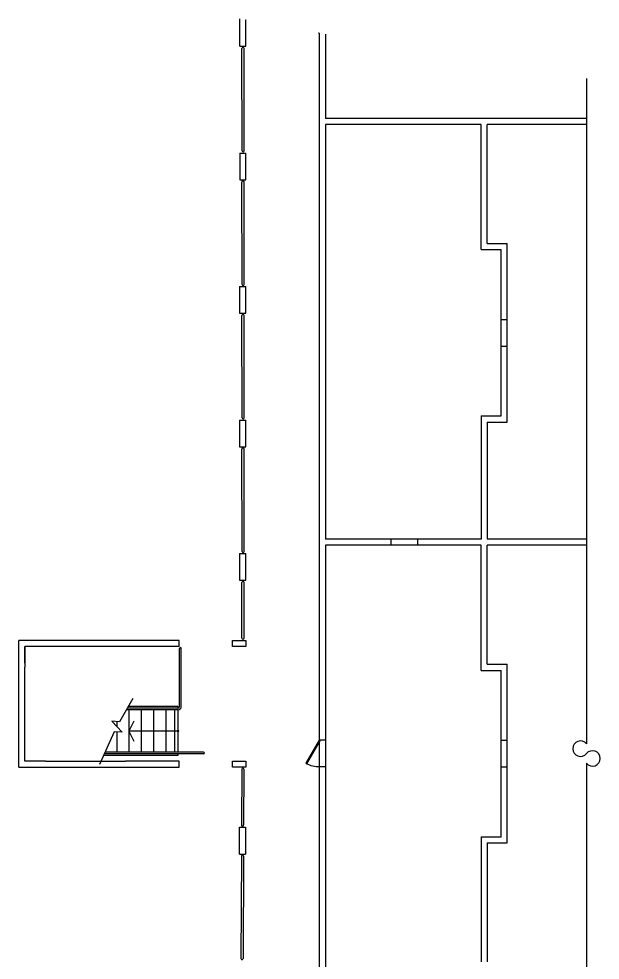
# Model space of a CAD drawing. Header units: inches. Extents: x -84 to 2978, y -50 to 1655.
# Drawn here: x 2456 to 2978, y 809 to 1655 of the extents above; entities that cross this region are included whole.
import ezdxf

# ---------------------------------------------------------------- set-up
doc = ezdxf.new("R2010")
doc.units = ezdxf.units.IN
doc.header["$LTSCALE"] = 10
doc.header["$MEASUREMENT"] = 0
for name, color, linetype in [('A-DOOR', 2, 'CONTINUOUS'), ('A-FLOR', 3, 'CONTINUOUS'), ('A-WALL', 5, 'CONTINUOUS')]:
    doc.layers.add(name, color=color, linetype=linetype)

msp = doc.modelspace()

# ---------------------------------------------------------------- linework, layer by layer
at = {"layer": 'A-DOOR', "extrusion": (1.7975e-13, 0.000261203, -1)}
for p, q in [((2725.67, 1006.76), (2713.67, 985.98)), ((2714.54, 985.48), (2726.54, 1006.26)), ((2726.54, 1006.26), (2725.67, 1006.76)), ((2713.67, 985.98), (2714.54, 985.48))]:
    msp.add_line(p, q, dxfattribs=at)
msp.add_arc((-2725.73, 1007.16, 0.26), 24.4, 270.12368, 297.28817, dxfattribs=at)
at = {"layer": 'A-FLOR'}
for p, q in [((2656.3, 1536.47), (2656.21, 1628.47)), ((2658.3, 1536.47), (2658.21, 1628.47)), ((2656.3, 1416.47), (2656.21, 1508.47)), ((2658.3, 1416.47), (2658.21, 1508.47)), ((2656.3, 1296.47), (2656.21, 1388.47)), ((2658.3, 1296.47), (2658.21, 1388.47)), ((2656.27, 1176.47), (2656.17, 1268.47)), ((2658.27, 1176.47), (2658.17, 1268.47)), ((2656.22, 1098.5), (2656.12, 1148.47)), ((2658.22, 1098.51), (2658.12, 1148.47)), ((2600.2, 1037.01), (2600.2, 1089.25)), ((2601.7, 1037.01), (2601.7, 1089.25)), ((2558.05, 1044.27), (2546.08, 1023.16)), ((2598.7, 1034.01), (2552.23, 1034.01)), ((2598.7, 1035.51), (2553.08, 1035.51)), ((2598.7, 1037.01), (2553.93, 1037.01)), ((2554.7, 1034.01), (2554.7, 996.01)), ((2565.7, 1034.01), (2565.7, 996.01)), ((2576.7, 1034.01), (2576.7, 996.01)), ((2587.7, 1034.01), (2587.7, 996.01)), ((2595.7, 1034.01), (2595.7, 996.01)), ((2598.7, 1037.01), (2598.7, 1035.51)), ((2598.7, 1034.01), (2598.7, 996.01)), ((2546.08, 1023.16), (2539.23, 1023.99)), ((2539.23, 1023.99), (2548.61, 1014.04)), ((2559.09, 1024.01), (2554.7, 1015.01)), ((2543.7, 1023.45), (2543.7, 1019.25)), ((2541.39, 1014.33), (2528.11, 985.02)), ((2548.61, 1014.04), (2541.39, 1014.33)), ((2543.7, 1014.24), (2543.7, 996.01)), ((2598.7, 1015.01), (2554.7, 1015.01)), ((2554.7, 1015.01), (2559.09, 1006.01)), ((2598.7, 993.01), (2531.73, 993.01)), ((2621.7, 994.51), (2532.41, 994.51)), ((2621.7, 996.01), (2533.09, 996.01)), ((2598.7, 994.51), (2598.7, 993.01)), ((2655.99, 980.61), (2655.69, 930.64)), ((2657.99, 980.6), (2657.69, 930.63)), ((2655.73, 902.64), (2655.27, 810.64)), ((2657.73, 902.63), (2657.27, 810.63))]:
    msp.add_line(p, q, dxfattribs=at)
for centre, radius, start, end in [((2657.21, 1628.47), 1, 0.0616, 180.0616), ((2657.3, 1536.47), 1, 180.0616, 0.0616), ((2657.21, 1508.47), 1, 0.0616, 180.0616), ((2657.3, 1416.47), 1, 180.0616, 0.0616), ((2657.21, 1388.47), 1, 0.0616, 180.0616), ((2657.3, 1296.47), 1, 180.0616, 0.0616), ((2657.17, 1268.47), 1, 0.0616, 180.0616), ((2657.27, 1176.47), 1, 180.0616, 0.0616), ((2657.12, 1148.47), 1, 0.0616, 180.0616), ((2657.22, 1098.51), 1, 180.0616, 0.0616), ((2600.95, 1089.25), 0.75, 0, 180), ((2598.7, 1037.01), 3, 270, 0), ((2598.7, 1037.01), 1.5, 270, 0), ((2598.7, 1015.01), 0.75, 0, 180), ((2598.7, 1015.01), 0.75, 180, 0), ((2621.7, 995.26), 0.75, 270, 90), ((2656.99, 980.6), 1, 359.71411, 179.71411), ((2656.69, 930.64), 1, 179.71411, 359.71411), ((2656.73, 902.64), 1, 359.71411, 179.71411), ((2656.27, 810.64), 1, 179.71411, 359.71411)]:
    msp.add_arc(centre, radius, start, end, dxfattribs=at)
at = {"layer": 'A-WALL'}
for p, q in [((2654.18, 1630.51), (2654.17, 1655.14)), ((2659.68, 1630.51), (2659.67, 1654.17)), ((2659.67, 1654.17), (2660.14, 1654.09)), ((2725.67, 1642.27), (2725.09, 1642.37)), ((2725.67, 1642.27), (2725.67, 424.01)), ((2731.17, 1641.3), (2731.17, 1565.51)), ((2654.18, 1630.51), (2659.68, 1630.51)), ((2965.88, 1601.51), (2965.88, 1003.52)), ((2965.88, 1565.51), (2731.17, 1565.51)), ((2731.17, 1560.01), (2731.17, 1187.51)), ((2871.19, 1560.01), (2731.17, 1560.01)), ((2871.19, 1447.67), (2871.19, 1560.01)), ((2965.88, 1560.01), (2876.69, 1560.01)), ((2876.69, 1453.17), (2876.69, 1560.01)), ((2654.18, 1534.51), (2659.68, 1534.51)), ((2654.18, 1534.51), (2654.18, 1510.51)), ((2659.68, 1510.51), (2659.68, 1534.51)), ((2654.18, 1510.51), (2659.68, 1510.51)), ((2871.19, 1447.67), (2889.19, 1447.67)), ((2876.69, 1453.17), (2894.69, 1453.17)), ((2889.19, 1298.17), (2889.19, 1447.67)), ((2894.69, 1292.67), (2894.69, 1453.17)), ((2654.13, 1414.51), (2659.63, 1414.51)), ((2654.13, 1414.51), (2654.13, 1390.51)), ((2659.63, 1390.51), (2659.63, 1414.51)), ((2654.13, 1390.51), (2659.63, 1390.51)), ((2889.19, 1384.92), (2894.69, 1384.92)), ((2889.19, 1360.92), (2894.69, 1360.92)), ((2871.19, 1298.17), (2871.19, 1187.51)), ((2871.19, 1298.17), (2889.19, 1298.17)), ((2654.14, 1294.51), (2659.64, 1294.51)), ((2654.14, 1294.51), (2654.14, 1270.51)), ((2659.64, 1270.51), (2659.64, 1294.51)), ((2876.69, 1292.67), (2876.69, 1187.51)), ((2876.69, 1292.67), (2894.69, 1292.67)), ((2654.14, 1270.51), (2659.64, 1270.51)), ((2871.19, 1187.51), (2731.17, 1187.51)), ((2790.06, 1187.51), (2790.06, 1182.01)), ((2814.06, 1187.51), (2814.06, 1182.01)), ((2965.88, 1187.51), (2876.69, 1187.51)), ((2731.17, 1182.01), (2731.17, 429.51)), ((2871.17, 1182.01), (2731.17, 1182.01)), ((2871.17, 1069.51), (2871.17, 1182.01)), ((2965.88, 1182.01), (2876.67, 1182.01)), ((2876.67, 1075.01), (2876.67, 1182.01)), ((2654.14, 1174.51), (2659.64, 1174.51)), ((2654.14, 1174.51), (2654.14, 1150.51)), ((2659.64, 1150.51), (2659.64, 1174.51)), ((2654.14, 1150.51), (2659.64, 1150.51)), ((2455.7, 1072.51), (2455.7, 1096.51)), ((2479.7, 1096.51), (2455.7, 1096.51)), ((2599.7, 1096.51), (2479.7, 1096.51)), ((2599.7, 1091.01), (2599.7, 1096.51)), ((2647.65, 1091.01), (2647.65, 1096.51)), ((2647.65, 1096.51), (2659.65, 1096.51)), ((2659.65, 1096.51), (2659.65, 1091.01)), ((2461.2, 1076.01), (2461.2, 1091.01)), ((2461.2, 1091.01), (2461.2, 1072.51)), ((2479.7, 1091.01), (2461.2, 1091.01)), ((2599.7, 1091.01), (2479.7, 1091.01)), ((2659.65, 1091.01), (2647.65, 1091.01)), ((2876.67, 1075.01), (2894.67, 1075.01)), ((2894.67, 914.51), (2894.67, 1075.01)), ((2455.7, 982.51), (2455.7, 1072.51)), ((2461.2, 988.01), (2461.2, 1072.51)), ((2871.17, 1069.51), (2889.17, 1069.51)), ((2889.17, 920.01), (2889.17, 1069.51)), ((2731.17, 1006.76), (2725.67, 1006.76)), ((2889.17, 1006.76), (2894.67, 1006.76)), ((2455.7, 982.51), (2479.7, 982.51)), ((2479.7, 988.01), (2461.2, 988.01)), ((2479.7, 988.01), (2551.7, 988.01)), ((2479.7, 982.51), (2551.7, 982.51)), ((2599.7, 988.01), (2551.7, 988.01)), ((2551.7, 982.51), (2599.7, 982.51)), ((2599.7, 982.51), (2599.7, 988.01)), ((2647.61, 982.46), (2647.61, 987.96)), ((2647.61, 987.96), (2659.61, 987.96)), ((2659.61, 982.46), (2647.61, 982.46)), ((2659.61, 987.96), (2659.61, 982.46)), ((2731.17, 982.76), (2725.67, 982.76)), ((2889.17, 982.76), (2894.67, 982.76)), ((2965.88, 986), (2965.88, 388.01)), ((2654.03, 904.46), (2654.05, 928.46)), ((2654.05, 928.46), (2659.55, 928.46)), ((2659.55, 928.46), (2659.53, 904.46)), ((2871.17, 920.01), (2871.17, 807.51)), ((2871.17, 920.01), (2889.17, 920.01)), ((2876.67, 914.51), (2876.67, 807.51)), ((2876.67, 914.51), (2894.67, 914.51)), ((2654.03, 904.46), (2659.53, 904.46))]:
    msp.add_line(p, q, dxfattribs=at)
for centre, start, end in [((2960.53, 999.14), 39.27369, 320.72631), ((2971.23, 990.38), 219.27369, 140.72631)]:
    msp.add_arc(centre, 6.92, start, end, dxfattribs=at)

doc.saveas('drawing.dxf')
